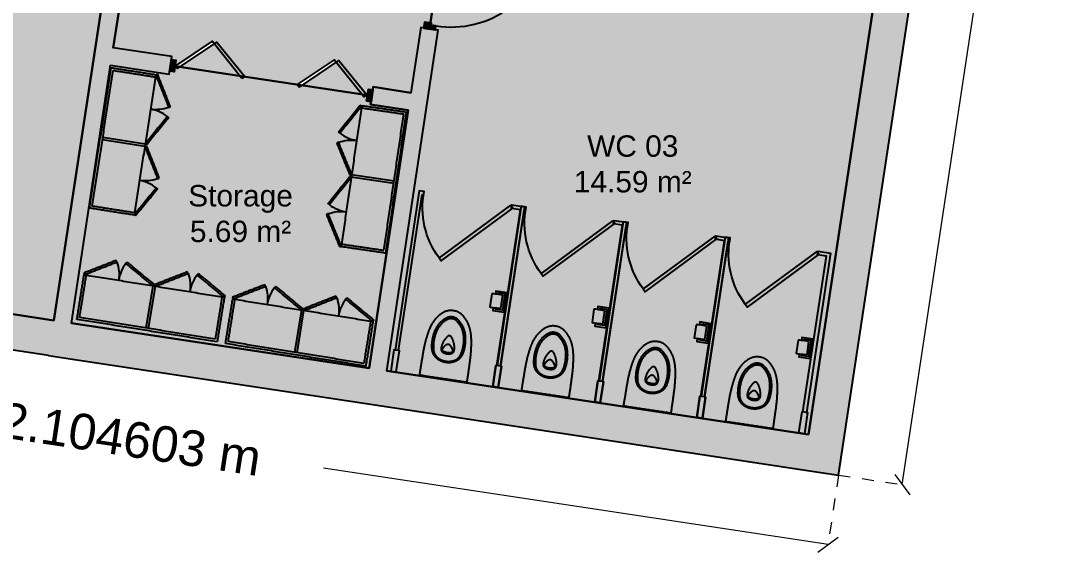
# Model space of a CAD drawing. Header units: metres. Extents: x -17 to 580, y -130 to 19.
# Drawn here: x 113.49 to 122.32, y -58.37 to -53.9 of the extents above; entities that cross this region are included whole.
import ezdxf

# ---------------------------------------------------------------- set-up
doc = ezdxf.new("R2010")
doc.units = ezdxf.units.M
for name, pattern in [('Grey Dimension_ExtLine', [0.0025, 0, -0.0025]), ('Office Zone 01', [0]), ('Storage Zone 01', [0]), ('Storage Zone 02', [0]), ('Style Black Lines_1', [0]), ('Style Black Lines_4', [0]), ('Style Border  Fill_2', [0]), ('Style Border  Fill_3', [0]), ('Style Grey Lines_2', [0]), ('Style Thin Border  Fill', [0]), ('WC Zone', [0]), ('White wall 15cm', [0]), ('White wall 30cm', [0])]:
    doc.linetypes.add(name, pattern=pattern)
for name, color, linetype, true_color in [('Annotations', 7, 'Continuous', 0x7a8bf7), ('Imported blocks', 7, 'Continuous', 0x7a8bf7), ('Walls', 7, 'Continuous', 0xc7c7c7), ('Zones', 7, 'Continuous', 0x7a8bf7)]:
    doc.layers.add(name, color=color, linetype=linetype, true_color=true_color)
doc.styles.add('Default Tag', font='', dxfattribs={"height": 0.18})
doc.styles.add('Grey Dimension', font='', dxfattribs={"height": 0.3})
doc.styles.get('Default Tag').set_extended_font_data('arial')
doc.styles.get('Grey Dimension').set_extended_font_data('arial')
doc.dimstyles.new('Grey Dimension', dxfattribs={"dimtxt": 0.3, "dimasz": 0.15, "dimexe": 0, "dimexo": 0, "dimgap": 0.25, "dimtad": 0, "dimtih": 1, "dimtoh": 1, "dimdec": 6, "dimrnd": 1e-06, "dimzin": 0, "dimdsep": 46, "dimtxsty": 'Grey Dimension', "dimblk": 'OBLIQUE', "dimcen": 0.09, "dimadec": 0, "dimazin": 0, "dimtfac": 1, "dimtdec": 4, "dimtix": 1, "dimtofl": 0, "dimtmove": 2, "dimatfit": 3, "dimfxl": 1, "dimtolj": 1, "dimtzin": 0, "dimlwd": 5, "dimlwe": 5, "dimarcsym": 0})

# ---------------------------------------------------------------- blocks, each defined once
blk = doc.blocks.new('Group 1_1')
at = {"layer": 'Imported blocks', "transparency": 33554483}
for points in [[(50.7498, -8.903), (50.7972, -8.903), (50.7972, -9.0827), (50.7891, -9.0827), (50.7891, -10.408), (50.8662, -10.408), (50.8662, -10.438), (50.7591, -10.438), (50.7591, -9.0827), (50.7498, -9.0827), (50.7498, -8.903)], [(50.8765, -10.4337), (51.4048, -9.9054), (51.3836, -9.8841), (50.8553, -10.4125), (50.8765, -10.4337)]]:
    blk.add_hatch(color=256, dxfattribs=at).paths.add_polyline_path(points, flags=0)
at = {"layer": 'Imported blocks', "linetype": 'Style Border  Fill_2'}
for points in [[(50.7498, -8.903), (50.7972, -8.903), (50.7972, -9.0827), (50.7891, -9.0827), (50.7891, -10.408), (50.8662, -10.408), (50.8662, -10.438), (50.7591, -10.438), (50.7591, -9.0827), (50.7498, -9.0827), (50.7498, -8.903)], [(50.8765, -10.4337), (51.4048, -9.9054), (51.3836, -9.8841), (50.8553, -10.4125), (50.8765, -10.4337)]]:
    blk.add_lwpolyline(points, close=True, dxfattribs=at)
at = {"layer": 'Imported blocks', "linetype": 'Style Black Lines_1'}
blk.add_lwpolyline([(50.7591, -9.0827), (50.7891, -9.0827)], dxfattribs=at)
at = {"layer": 'Imported blocks', "linetype": 'Style Grey Lines_2'}
blk.add_lwpolyline([(51.4048, -9.9054, -0.212673), (51.6134, -10.438)], format="xyb", dxfattribs=at)
blk = doc.blocks.new('Toilet paper holder')
at = {"layer": 'Imported blocks', "transparency": 33554483}
h = blk.add_hatch(color=256, dxfattribs=at)
edge = h.paths.add_edge_path(flags=0)
edge.add_line((0.1525, 0.0253), (0.1768, 0.0253))
edge.add_line((0.1768, 0.0253), (0.1768, 0.1221))
edge.add_line((0.1768, 0.1221), (0.0107, 0.1221))
edge.add_line((0.0107, 0.1221), (0.0107, 0.0253))
edge.add_line((0.0107, 0.0253), (0.0363, 0.0253))
edge.add_spline(control_points=[(0.0363, 0.0253), (0.0364, 0.0158), (0.0371, 0.0062), (0.0386, -0.0033)], knot_values=[0, 0, 0, 0, 1, 1, 1, 1], degree=3, periodic=0)
edge.add_line((0.0386, -0.0033), (0.15, -0.0033))
edge.add_line((0.15, -0.0033), (0.1525, 0.0253))
at = {"layer": 'Imported blocks', "linetype": 'Style Thin Border  Fill'}
for points in [[(0.1525, 0.0253), (0.1768, 0.0253), (0.1768, 0.1221), (0.0107, 0.1221), (0.0107, 0.0253), (0.0363, 0.0253)], [(0.0386, -0.0033), (0.15, -0.0033), (0.1525, 0.0253)]]:
    blk.add_lwpolyline(points, dxfattribs=at)
at = {"layer": 'Imported blocks', "linetype": 'Style Black Lines_1'}
for points in [[(0.0262, 0.1221), (0.0262, 0.0419)], [(0.0262, 0.1036), (0.1612, 0.1036)], [(0.1612, 0.1221), (0.1612, 0.0419)], [(0.0262, 0.0419), (0.036, 0.0419)], [(0.0371, 0.0867), (0.1503, 0.0871)], [(0.1612, 0.0419), (0.1529, 0.0419)]]:
    blk.add_lwpolyline(points, dxfattribs=at)
for points in [[(0.0371, 0.0867, 0.023667), (0.0363, 0.0253)], [(0.1503, 0.0871, -0.040302), (0.1525, 0.0253)]]:
    blk.add_lwpolyline(points, format="xyb", dxfattribs=at)
at = {"layer": 'Imported blocks'}
blk.add_open_spline([(0.0363, 0.0253), (0.0364, 0.0158), (0.0371, 0.0062), (0.0386, -0.0033)], degree=3, dxfattribs=at)
blk = doc.blocks.new('Group 11')
at = {"layer": 'Imported blocks', "transparency": 33554483}
blk.add_hatch(color=256, dxfattribs=at).paths.add_polyline_path([(51.7183, -8.903), (51.671, -8.903), (51.671, -9.0827), (51.679, -9.0827), (51.6786, -10.408), (51.6662, -10.408), (51.6662, -10.438), (51.7077, -10.438), (51.7081, -9.0827), (51.7183, -9.0827), (51.7183, -8.903)], flags=0)
at = {"layer": 'Imported blocks', "linetype": 'Style Border  Fill_2'}
blk.add_lwpolyline([(51.7183, -8.903), (51.671, -8.903), (51.671, -9.0827), (51.679, -9.0827), (51.6786, -10.408), (51.6662, -10.408), (51.6662, -10.438), (51.7077, -10.438), (51.7081, -9.0827), (51.7183, -9.0827), (51.7183, -8.903)], close=True, dxfattribs=at)
at = {"layer": 'Imported blocks', "linetype": 'Style Black Lines_1'}
blk.add_lwpolyline([(51.679, -9.0827), (51.7081, -9.0827)], dxfattribs=at)
blk = doc.blocks.new('Ep wallhung')
at = {"layer": 'Imported blocks', "transparency": 33554483}
h = blk.add_hatch(color=256, dxfattribs=at)
edge = h.paths.add_edge_path(flags=0)
edge.add_spline(control_points=[(0.1554, 0.6467), (0.1555, 0.5496), (0.1574, 0.4526)], knot_values=[0, 0, 0, 1, 1, 1], degree=2, periodic=0)
edge.add_spline(control_points=[(0.1574, 0.4526), (0.1591, 0.3641), (0.1753, 0.2772)], knot_values=[0, 0, 0, 1, 1, 1], degree=2, periodic=0)
edge.add_spline(control_points=[(0.1753, 0.2772), (0.1819, 0.2418), (0.1949, 0.2083)], knot_values=[0, 0, 0, 1, 1, 1], degree=2, periodic=0)
edge.add_spline(control_points=[(0.1949, 0.2083), (0.2189, 0.1468), (0.2687, 0.1035)], knot_values=[0, 0, 0, 1, 1, 1], degree=2, periodic=0)
edge.add_spline(control_points=[(0.2687, 0.1035), (0.3073, 0.07), (0.3584, 0.07)], knot_values=[0, 0, 0, 1, 1, 1], degree=2, periodic=0)
edge.add_spline(control_points=[(0.3584, 0.07), (0.4094, 0.07), (0.448, 0.1035)], knot_values=[0, 0, 0, 1, 1, 1], degree=2, periodic=0)
edge.add_spline(control_points=[(0.448, 0.1035), (0.4979, 0.1468), (0.5218, 0.2083)], knot_values=[0, 0, 0, 1, 1, 1], degree=2, periodic=0)
edge.add_spline(control_points=[(0.5218, 0.2083), (0.5348, 0.2418), (0.5414, 0.2772)], knot_values=[0, 0, 0, 1, 1, 1], degree=2, periodic=0)
edge.add_spline(control_points=[(0.5414, 0.2772), (0.5576, 0.3641), (0.5593, 0.4526)], knot_values=[0, 0, 0, 1, 1, 1], degree=2, periodic=0)
edge.add_spline(control_points=[(0.5593, 0.4526), (0.5612, 0.5496), (0.5613, 0.6467)], knot_values=[0, 0, 0, 1, 1, 1], degree=2, periodic=0)
edge.add_spline(control_points=[(0.5613, 0.6467), (0.3584, 0.6467), (0.1554, 0.6467)], knot_values=[0, 0, 0, 1, 1, 1], degree=2, periodic=0)
at = {"layer": 'Imported blocks'}
for points in [[(0.1554, 0.6467), (0.1555, 0.5496), (0.1574, 0.4526)], [(0.5613, 0.6467), (0.3584, 0.6467), (0.1554, 0.6467)], [(0.5593, 0.4526), (0.5612, 0.5496), (0.5613, 0.6467)], [(0.1574, 0.4526), (0.1591, 0.3641), (0.1753, 0.2772)], [(0.2792, 0.4866), (0.2326, 0.4596), (0.223, 0.4067)], [(0.2984, 0.4868), (0.251, 0.466), (0.24, 0.4155)], [(0.3584, 0.5079), (0.3159, 0.5079), (0.2792, 0.4866)], [(0.3584, 0.4993), (0.3271, 0.4993), (0.2984, 0.4868)], [(0.4376, 0.4866), (0.4008, 0.5079), (0.3584, 0.5079)], [(0.4183, 0.4868), (0.3897, 0.4993), (0.3584, 0.4993)], [(0.4768, 0.4155), (0.4657, 0.466), (0.4183, 0.4868)], [(0.4938, 0.4067), (0.4842, 0.4596), (0.4376, 0.4866)], [(0.5414, 0.2772), (0.5576, 0.3641), (0.5593, 0.4526)], [(0.223, 0.4067), (0.2094, 0.3322), (0.2282, 0.259)], [(0.24, 0.4155), (0.2236, 0.3408), (0.2418, 0.2665)], [(0.3361, 0.434), (0.2989, 0.4261), (0.3025, 0.3882)], [(0.3025, 0.3882), (0.3076, 0.334), (0.3417, 0.2916)], [(0.3143, 0.4111), (0.3115, 0.405), (0.3143, 0.3988)], [(0.3235, 0.4193), (0.317, 0.4173), (0.3143, 0.4111)], [(0.3143, 0.3988), (0.3238, 0.3781), (0.3411, 0.3634)], [(0.3584, 0.4246), (0.3405, 0.4246), (0.3235, 0.4193)], [(0.3584, 0.4363), (0.3471, 0.4363), (0.3361, 0.434)], [(0.3411, 0.3634), (0.3486, 0.3571), (0.3584, 0.3571)], [(0.3806, 0.434), (0.3696, 0.4363), (0.3584, 0.4363)], [(0.3932, 0.4193), (0.3762, 0.4246), (0.3584, 0.4246)], [(0.3584, 0.3571), (0.3682, 0.3571), (0.3756, 0.3634)], [(0.375, 0.2916), (0.4091, 0.334), (0.4143, 0.3882)], [(0.3756, 0.3634), (0.393, 0.3781), (0.4024, 0.3988)], [(0.4143, 0.3882), (0.4178, 0.4261), (0.3806, 0.434)], [(0.4025, 0.4111), (0.3997, 0.4173), (0.3932, 0.4193)], [(0.4024, 0.3988), (0.4052, 0.405), (0.4025, 0.4111)], [(0.475, 0.2665), (0.4931, 0.3408), (0.4768, 0.4155)], [(0.4885, 0.259), (0.5073, 0.3322), (0.4938, 0.4067)], [(0.1753, 0.2772), (0.1819, 0.2418), (0.1949, 0.2083)], [(0.2418, 0.2665), (0.259, 0.1956), (0.3175, 0.1519)], [(0.3417, 0.2916), (0.3481, 0.2836), (0.3584, 0.2836)], [(0.3584, 0.2836), (0.3686, 0.2836), (0.375, 0.2916)], [(0.3993, 0.1519), (0.4577, 0.1956), (0.475, 0.2665)], [(0.5218, 0.2083), (0.5348, 0.2418), (0.5414, 0.2772)], [(0.1949, 0.2083), (0.2189, 0.1468), (0.2687, 0.1035)], [(0.2282, 0.259), (0.2473, 0.1846), (0.3093, 0.1394)], [(0.4075, 0.1394), (0.4695, 0.1846), (0.4885, 0.259)], [(0.448, 0.1035), (0.4979, 0.1468), (0.5218, 0.2083)], [(0.2687, 0.1035), (0.3073, 0.07), (0.3584, 0.07)], [(0.3093, 0.1394), (0.3312, 0.1234), (0.3584, 0.1234)], [(0.3175, 0.1519), (0.3357, 0.1384), (0.3584, 0.1384)], [(0.3584, 0.1384), (0.3811, 0.1384), (0.3993, 0.1519)], [(0.3584, 0.1234), (0.3855, 0.1234), (0.4075, 0.1394)], [(0.3584, 0.07), (0.4094, 0.07), (0.448, 0.1035)]]:
    blk.add_open_spline(points, degree=2, dxfattribs=at)
blk = doc.blocks.new('Toilet stall setup')
at = {"layer": 'Imported blocks'}
for name, p in [('Group 1_1', (-51.2341, 9.6705)), ('Ep wallhung', (-0.3734, 0.1164)), ('Group 11', (-51.2869, 9.6705))]:
    blk.add_blockref(name, p, dxfattribs=at)
at = {"layer": 'Imported blocks', "rotation": 90}
blk.add_blockref('Toilet paper holder', (-0.3172, -0.0412), dxfattribs=at)
blk = doc.blocks.new('_Oblique')
at = {"color": 0, "linetype": 'ByBlock', "lineweight": -2}
blk.add_line((-0.5, -0.5), (0.5, 0.5), dxfattribs=at)
blk = doc.blocks.new('*D184')
at = {"layer": 'Annotations', "color": 0, "linetype": 'Grey Dimension_ExtLine', "lineweight": 5}
for p, q in [((125.0591, -26.7042), (125.5954, -26.7852)), ((120.3709, -57.7252), (120.9071, -57.8062))]:
    blk.add_line(p, q, dxfattribs=at)
at = {"layer": 'Annotations', "color": 0, "lineweight": 5}
for p, q in [((125.5954, -26.7852), (123.517, -40.5371)), ((120.9071, -57.8062), (122.9855, -44.0543))]:
    blk.add_line(p, q, dxfattribs=at)
at = {"layer": 'Defpoints', "color": 0}
for p in [(125.0591, -26.7042), (120.3709, -57.7252), (120.9071, -57.8062)]:
    blk.add_point(p, dxfattribs=at)
at = {"layer": 'Annotations', "color": 0, "lineweight": 5, "xscale": 0.15, "yscale": 0.15, "zscale": 0.15}
for p, rotation in [((125.5954, -26.7852), 81.4058688877806), ((120.9071, -57.8062), 261.4058688877806)]:
    blk.add_blockref('_Oblique', p, dxfattribs=dict(at, rotation=rotation))
at = {"layer": 'Annotations', "color": 0, "insert": (123.2513, -42.2957), "char_height": 0.3, "attachment_point": 5, "rotation": 261.40587, "style": 'Grey Dimension'}
blk.add_mtext('\\A1;31.373272 m', dxfattribs=at)
blk = doc.blocks.new('Rockwell storage S')
at = {"layer": 'Imported blocks', "transparency": 33554483}
h = blk.add_hatch(color=256, dxfattribs=at)
edge = h.paths.add_edge_path(flags=0)
edge.add_spline(control_points=[(1.2892, 0.451), (0.6796, 0.451), (0.07, 0.451)], knot_values=[0, 0, 0, 1, 1, 1], degree=2, periodic=0)
edge.add_spline(control_points=[(0.07, 0.451), (0.07, 0.2605), (0.07, 0.07)], knot_values=[0, 0, 0, 1, 1, 1], degree=2, periodic=0)
edge.add_spline(control_points=[(0.07, 0.07), (0.6796, 0.07), (1.2892, 0.07)], knot_values=[0, 0, 0, 1, 1, 1], degree=2, periodic=0)
edge.add_spline(control_points=[(1.2892, 0.07), (1.2892, 0.2605), (1.2892, 0.451)], knot_values=[0, 0, 0, 1, 1, 1], degree=2, periodic=0)
at = {"layer": 'Imported blocks', "linetype": 'Style Grey Lines_2'}
for points in [[(0.6696, 0.431), (0.6696, 0.07)], [(0.6896, 0.431), (0.6896, 0.07)]]:
    blk.add_lwpolyline(points, dxfattribs=at)
at = {"layer": 'Imported blocks'}
for points, degree in [([(1.2892, 0.451), (0.6796, 0.451), (0.07, 0.451)], 2), ([(0.07, 0.451), (0.07, 0.2605), (0.07, 0.07)], 2), ([(1.2892, 0.07), (1.2892, 0.2605), (1.2892, 0.451)], 2), ([(1.2692, 0.431), (0.6796, 0.431), (0.09, 0.431)], 2), ([(0.09, 0.431), (0.09, 0.2505), (0.09, 0.07)], 2), ([(1.2692, 0.07), (1.2692, 0.2505), (1.2692, 0.431)], 2), ([(0.0657, 0.057), (0.0694, 0.0635), (0.0732, 0.07)], 2), ([(0.3228, -0.0914), (0.1942, -0.0172), (0.0657, 0.057)], 2), ([(0.07, 0.07), (0.6796, 0.07), (1.2892, 0.07)], 2), ([(0.0732, 0.07), (0.2017, -0.0042), (0.3303, -0.0784)], 2), ([(0.3303, -0.0784), (0.3564, -0.0331), (0.37, 0.0177), (0.37, 0.07)], 3), ([(0.4098, -0.0784), (0.3836, -0.0331), (0.37, 0.0177), (0.37, 0.07)], 3), ([(0.6669, 0.07), (0.5384, -0.0042), (0.4098, -0.0784)], 2), ([(0.4173, -0.0914), (0.5459, -0.0172), (0.6744, 0.057)], 2), ([(0.6744, 0.057), (0.6706, 0.0635), (0.6669, 0.07)], 2), ([(0.6848, 0.057), (0.6886, 0.0635), (0.6923, 0.07)], 2), ([(0.9419, -0.0914), (0.8133, -0.0172), (0.6848, 0.057)], 2), ([(0.6923, 0.07), (0.8208, -0.0042), (0.9494, -0.0784)], 2), ([(0.9494, -0.0784), (0.9756, -0.0331), (0.9892, 0.0177), (0.9892, 0.07)], 3), ([(1.0289, -0.0784), (1.0028, -0.0331), (0.9892, 0.0177), (0.9892, 0.07)], 3), ([(1.286, 0.07), (1.1575, -0.0042), (1.0289, -0.0784)], 2), ([(1.0364, -0.0914), (1.165, -0.0172), (1.2935, 0.057)], 2), ([(1.2935, 0.057), (1.2898, 0.0635), (1.286, 0.07)], 2), ([(0.3303, -0.0784), (0.3265, -0.0849), (0.3228, -0.0914)], 2), ([(0.4098, -0.0784), (0.4136, -0.0849), (0.4173, -0.0914)], 2), ([(0.9494, -0.0784), (0.9456, -0.0849), (0.9419, -0.0914)], 2), ([(1.0289, -0.0784), (1.0327, -0.0849), (1.0364, -0.0914)], 2)]:
    blk.add_open_spline(points, degree=degree, dxfattribs=at)
blk = doc.blocks.new('*D214')
at = {"layer": 'Annotations', "color": 0, "linetype": 'Grey Dimension_ExtLine', "lineweight": 5}
for p, q in [((108.4022, -55.9163), (108.3138, -56.5011)), ((120.3709, -57.7252), (120.2825, -58.31))]:
    blk.add_line(p, q, dxfattribs=at)
at = {"layer": 'Annotations', "color": 0, "lineweight": 5}
for p, q in [((108.3138, -56.5011), (112.5607, -57.143)), ((120.2825, -58.31), (116.0356, -57.6681))]:
    blk.add_line(p, q, dxfattribs=at)
at = {"layer": 'Defpoints', "color": 0}
for p in [(108.4022, -55.9163), (120.3709, -57.7252), (120.2825, -58.31)]:
    blk.add_point(p, dxfattribs=at)
at = {"layer": 'Annotations', "color": 0, "lineweight": 5, "xscale": 0.15, "yscale": 0.15, "zscale": 0.15}
for p, rotation in [((108.3138, -56.5011), 171.4058688877806), ((120.2825, -58.31), 351.4058688877806)]:
    blk.add_blockref('_Oblique', p, dxfattribs=dict(at, rotation=rotation))
at = {"layer": 'Annotations', "color": 0, "insert": (114.2982, -57.4056), "char_height": 0.3, "attachment_point": 5, "rotation": 351.40587, "style": 'Grey Dimension'}
blk.add_mtext('\\A1;12.104603 m', dxfattribs=at)
blk = doc.blocks.new('Door EU 80')
at = {"layer": 'Imported blocks', "transparency": 33554483}
h = blk.add_hatch(color=256, dxfattribs=at)
edge = h.paths.add_edge_path(flags=0)
edge.add_spline(control_points=[(-0.3257, 0.8082), (-0.3254, 0.7961), (-0.3298, 0.7849), (-0.3365, 0.7803)], knot_values=[0, 0, 0, 0, 1, 1, 1, 1], degree=3, periodic=0)
edge.add_spline(control_points=[(-0.3365, 0.7803), (-0.3433, 0.7756), (-0.3512, 0.7786), (-0.3535, 0.7928)], knot_values=[0, 0, 0, 0, 1, 1, 1, 1], degree=3, periodic=0)
edge.add_line((-0.3535, 0.7928), (-0.3748, 0.7928))
edge.add_line((-0.3748, 0.7928), (-0.375, 0.0503))
edge.add_line((-0.375, 0.0503), (-0.415, 0.0503))
edge.add_line((-0.415, 0.0503), (-0.4148, 0.7928))
edge.add_line((-0.4148, 0.7928), (-0.4361, 0.7928))
edge.add_spline(control_points=[(-0.4361, 0.7928), (-0.4384, 0.7786), (-0.4463, 0.7757), (-0.453, 0.7803)], knot_values=[0, 0, 0, 0, 1, 1, 1, 1], degree=3, periodic=0)
edge.add_spline(control_points=[(-0.453, 0.7803), (-0.4598, 0.7849), (-0.4642, 0.7961), (-0.4639, 0.8083)], knot_values=[0, 0, 0, 0, 1, 1, 1, 1], degree=3, periodic=0)
edge.add_spline(control_points=[(-0.4639, 0.8083), (-0.4636, 0.8205), (-0.4587, 0.8311), (-0.4517, 0.8348)], knot_values=[0, 0, 0, 0, 1, 1, 1, 1], degree=3, periodic=0)
edge.add_spline(control_points=[(-0.4517, 0.8348), (-0.4448, 0.8385), (-0.4369, 0.836), (-0.435, 0.8215)], knot_values=[0, 0, 0, 0, 1, 1, 1, 1], degree=3, periodic=0)
edge.add_line((-0.435, 0.8215), (-0.4148, 0.8215))
edge.add_line((-0.4148, 0.8215), (-0.4148, 0.8803))
edge.add_line((-0.4148, 0.8803), (-0.3748, 0.8803))
edge.add_line((-0.3748, 0.8803), (-0.3748, 0.8214))
edge.add_line((-0.3748, 0.8214), (-0.3546, 0.8214))
edge.add_spline(control_points=[(-0.3546, 0.8214), (-0.3527, 0.836), (-0.3448, 0.8385), (-0.3378, 0.8348)], knot_values=[0, 0, 0, 0, 1, 1, 1, 1], degree=3, periodic=0)
edge.add_spline(control_points=[(-0.3378, 0.8348), (-0.3308, 0.831), (-0.326, 0.8204), (-0.3257, 0.8082)], knot_values=[0, 0, 0, 0, 1, 1, 1, 1], degree=3, periodic=0)
for points in [[(-0.4501, -0.0497), (-0.45, 0.0503), (-0.415, 0.0503), (-0.415, 0.0103), (-0.4, 0.0103), (-0.4001, -0.0497), (-0.4501, -0.0497)], [(0.4499, -0.05), (0.45, 0.05), (0.415, 0.05), (0.415, 0.01), (0.4, 0.01), (0.3999, -0.05), (0.4499, -0.05)]]:
    blk.add_hatch(color=256, dxfattribs=at).paths.add_polyline_path(points, flags=0)
at = {"layer": 'Imported blocks', "linetype": 'Style Black Lines_4'}
for points in [[(-0.4361, 0.7928, 0.201184), (-0.435, 0.8215)], [(-0.3535, 0.7928, -0.240311), (-0.3535, 0.8214)]]:
    blk.add_lwpolyline(points, format="xyb", dxfattribs=at)
at = {"layer": 'Imported blocks', "linetype": 'Style Border  Fill_3'}
for points in [[(-0.435, 0.8215), (-0.4148, 0.8215), (-0.4148, 0.8803), (-0.3748, 0.8803), (-0.3748, 0.8214), (-0.3546, 0.8214)], [(-0.3535, 0.7928), (-0.3748, 0.7928), (-0.375, 0.0503), (-0.415, 0.0503), (-0.4148, 0.7928), (-0.4361, 0.7928)]]:
    blk.add_lwpolyline(points, dxfattribs=at)
at = {"layer": 'Imported blocks', "linetype": 'Style Black Lines_4'}
for points in [[(-0.4148, 0.7928), (-0.4148, 0.8215)], [(-0.3748, 0.7928), (-0.3747, 0.8214)]]:
    blk.add_lwpolyline(points, dxfattribs=at)
at = {"layer": 'Imported blocks', "linetype": 'Style Grey Lines_2'}
blk.add_lwpolyline([(0.415, 0.01, 0.416941), (-0.3748, 0.8803)], format="xyb", dxfattribs=at)
at = {"layer": 'Imported blocks', "linetype": 'Style Border  Fill_3'}
for points in [[(-0.4501, -0.0497), (-0.45, 0.0503), (-0.415, 0.0503), (-0.415, 0.0103), (-0.4, 0.0103), (-0.4001, -0.0497), (-0.4501, -0.0497)], [(0.4499, -0.05), (0.45, 0.05), (0.415, 0.05), (0.415, 0.01), (0.4, 0.01), (0.3999, -0.05), (0.4499, -0.05)]]:
    blk.add_lwpolyline(points, close=True, dxfattribs=at)
at = {"layer": 'Imported blocks'}
for points in [[(-0.453, 0.7803), (-0.4598, 0.7849), (-0.4642, 0.7961), (-0.4639, 0.8083)], [(-0.4639, 0.8083), (-0.4636, 0.8205), (-0.4587, 0.8311), (-0.4517, 0.8348)], [(-0.4517, 0.8348), (-0.4448, 0.8385), (-0.4369, 0.836), (-0.435, 0.8215)], [(-0.3546, 0.8214), (-0.3527, 0.836), (-0.3448, 0.8385), (-0.3378, 0.8348)], [(-0.3378, 0.8348), (-0.3308, 0.831), (-0.326, 0.8204), (-0.3257, 0.8082)], [(-0.3257, 0.8082), (-0.3254, 0.7961), (-0.3298, 0.7849), (-0.3365, 0.7803)], [(-0.4361, 0.7928), (-0.4384, 0.7786), (-0.4463, 0.7757), (-0.453, 0.7803)], [(-0.3365, 0.7803), (-0.3433, 0.7756), (-0.3512, 0.7786), (-0.3535, 0.7928)]]:
    blk.add_open_spline(points, degree=3, dxfattribs=at)
blk = doc.blocks.new('Bifold door 150')
at = {"layer": 'Imported blocks', "transparency": 33554483}
for points in [[(-0.226, -0.0181), (-0.4965, 0.2523), (-0.7479, 0.001), (-0.7288, -0.0181), (-0.4583, 0.2523), (-0.2069, 0.001), (-0.226, -0.0181)], [(0.2221, -0.0187), (0.4925, 0.2518), (0.7439, 0.0004), (0.7248, -0.0187), (0.4543, 0.2518), (0.203, 0.0004), (0.2221, -0.0187)], [(-0.785, -0.05), (-0.785, 0.05), (-0.75, 0.05), (-0.75, -0.05), (-0.785, -0.05)], [(0.75, -0.05), (0.75, 0.05), (0.785, 0.05), (0.785, -0.05), (0.75, -0.05)]]:
    blk.add_hatch(color=256, dxfattribs=at).paths.add_polyline_path(points, flags=0)
at = {"layer": 'Imported blocks', "linetype": 'Style Border  Fill_3'}
for points in [[(-0.226, -0.0181), (-0.4965, 0.2523), (-0.7479, 0.001), (-0.7288, -0.0181), (-0.4583, 0.2523), (-0.2069, 0.001), (-0.226, -0.0181)], [(0.2221, -0.0187), (0.4925, 0.2518), (0.7439, 0.0004), (0.7248, -0.0187), (0.4543, 0.2518), (0.203, 0.0004), (0.2221, -0.0187)], [(-0.785, -0.05), (-0.785, 0.05), (-0.75, 0.05), (-0.75, -0.05), (-0.785, -0.05)], [(0.75, -0.05), (0.75, 0.05), (0.785, 0.05), (0.785, -0.05), (0.75, -0.05)]]:
    blk.add_lwpolyline(points, close=True, dxfattribs=at)

msp = doc.modelspace()

# ---------------------------------------------------------------- hatches: boundary and pattern name
at = {"layer": 'Walls', "transparency": 33554483}
h = msp.add_hatch(color=256, dxfattribs=at)
h.paths.add_polyline_path([(120.0742522, -57.6803522), (120.1190824, -57.3837207), (120.7235195, -53.3842964), (121.020151, -53.4291266), (120.3708837, -57.7251825), (120.0742522, -57.6803522)], flags=0)
h.paths.add_polyline_path([(120.7459346, -53.2359806), (121.0425661, -53.2808108), (121.3862689, -51.0066061), (121.0896374, -50.9617759), (120.7459346, -53.2359806)], flags=0)
h.paths.add_polyline_path([(121.1120525, -50.8134602), (121.1871289, -50.3166969), (121.4837604, -50.3615271), (121.408684, -50.8582904), (121.1120525, -50.8134602)], flags=0)
h.paths.add_polyline_path([(121.41128, -48.8335393), (121.508986, -48.1870405), (121.8056175, -48.2318708), (121.7079115, -48.8783695), (121.41128, -48.8335393)], flags=0)
h.paths.add_polyline_path([(121.7331371, -46.703883), (121.7931421, -46.3068428), (122.0897737, -46.3516731), (122.0297686, -46.7487132), (121.7331371, -46.703883)], flags=0)
h.paths.add_polyline_path([(121.8155573, -46.1585271), (121.922546, -45.4506065), (122.2191775, -45.4954367), (122.1121888, -46.2033573), (121.8155573, -46.1585271)], flags=0)
h.paths.add_polyline_path([(122.1466971, -43.967449), (122.2444031, -43.3209502), (122.5410346, -43.3657804), (122.4433286, -44.0122792), (122.1466971, -43.967449)], flags=0)
h.paths.add_polyline_path([(122.4685542, -41.8377927), (122.5720416, -41.1530395), (122.8686731, -41.1978698), (122.7651857, -41.8826229), (122.4685542, -41.8377927)], flags=0)
h.paths.add_polyline_path([(122.5944567, -41.0047238), (122.6902543, -40.3708526), (122.9868858, -40.4156828), (122.8910882, -41.049554), (122.5944567, -41.0047238)], flags=0)
h.paths.add_polyline_path([(122.9144054, -38.8876951), (123.0121114, -38.2411963), (123.3087429, -38.2860265), (123.2110369, -38.9325253), (122.9144054, -38.8876951)], flags=0)
h.paths.add_polyline_path([(123.2362625, -36.7580387), (123.350402, -36.0028034), (123.6470335, -36.0476336), (123.532894, -36.802869), (123.2362625, -36.7580387)], flags=0)
h.paths.add_polyline_path([(123.3728171, -35.8544876), (123.5015256, -35.0028522), (123.7981572, -35.0476824), (123.6694486, -35.8993178), (123.3728171, -35.8544876)], flags=0)
h.paths.add_polyline_path([(123.7869764, -33.1140886), (123.9288475, -32.1753592), (124.225479, -32.2201894), (124.0836079, -33.1589188), (123.7869764, -33.1140886)], flags=0)
h.paths.add_polyline_path([(123.9512626, -32.0270435), (124.2478941, -32.0718737), (125.0142864, -27.0008276), (124.71717, -26.9592058), (123.9512626, -32.0270435)], flags=0)
h = msp.add_hatch(color=256, dxfattribs=at)
h.paths.add_polyline_path([(113.7214113, -56.720241), (113.766646, -56.4236706), (114.1799054, -53.7142338), (114.3281905, -53.7368511), (114.2682712, -54.1296976), (114.2456539, -54.2779828), (113.9149619, -56.4460857), (113.8697272, -56.7426561), (113.7214113, -56.720241)], flags=0)
h.paths.add_polyline_path([(114.4211536, -52.132548), (114.5588378, -51.2298545), (114.5814551, -51.0815693), (114.729771, -51.1039845), (114.5694386, -52.1551654), (114.4211536, -52.132548)], flags=0)
h = msp.add_hatch(color=256, dxfattribs=at)
h.paths.add_polyline_path([(116.3769057, -57.1215685), (116.4217359, -56.824937), (116.749471, -54.6563872), (116.7718861, -54.5080714), (116.854559, -53.9610436), (117.0028747, -53.9834587), (116.5700516, -56.8473521), (116.5252214, -57.1439836), (116.3769057, -57.1215685)], flags=0)
h.paths.add_polyline_path([(116.989035, -53.071246), (117.0261729, -52.8255127), (117.1744887, -52.8479278), (117.1373507, -53.0936611), (116.989035, -53.071246)], flags=0)
h.paths.add_polyline_path([(117.048588, -52.6771969), (117.1220363, -52.1912059), (117.2703521, -52.213621), (117.1969038, -52.699612), (117.048588, -52.6771969)], flags=0)
h = msp.add_hatch(color=256, dxfattribs=at)
h.paths.add_polyline_path([(114.2456539, -54.2779828), (114.2682712, -54.1296976), (114.7614839, -54.2042373), (114.7390687, -54.3525531), (114.2456539, -54.2779828)], flags=0)
h.paths.add_polyline_path([(116.4333939, -54.6086181), (116.455809, -54.4603024), (116.7718861, -54.5080714), (116.749471, -54.6563872), (116.4333939, -54.6086181)], flags=0)
h = msp.add_hatch(color=256, dxfattribs=at)
h.paths.add_polyline_path([(108.6988269, -55.9611727), (108.7436571, -55.6645412), (110.8907803, -55.9890381), (110.8459501, -56.2856696), (108.6988269, -55.9611727)], flags=0)
h.paths.add_polyline_path([(112.9034699, -56.5966247), (112.9483002, -56.2999932), (113.766646, -56.4236706), (113.7214113, -56.720241), (112.9034699, -56.5966247)], flags=0)
h.paths.add_polyline_path([(113.8697272, -56.7426561), (113.9149619, -56.4460857), (116.4217359, -56.824937), (116.3769057, -57.1215685), (113.8697272, -56.7426561)], flags=0)
h.paths.add_polyline_path([(116.5252214, -57.1439836), (116.5700516, -56.8473521), (120.1190824, -57.3837207), (120.0742522, -57.6803522), (116.5252214, -57.1439836)], flags=0)
at = {"layer": 'Zones', "transparency": 33554483}
for points in [[(109.5511806, -50.3213389), (109.6859671, -49.4294873), (109.5376513, -49.4070722), (109.7767426, -47.825059), (109.9250583, -47.8474741), (110.0294338, -47.1568449), (115.2071676, -47.939361), (115.2921354, -47.3771481), (115.2179775, -47.3659405), (115.6447066, -44.5423699), (115.7188645, -44.5535774), (116.2256786, -41.2001018), (116.1515207, -41.1888943), (116.5782498, -38.3653236), (116.6524077, -38.3765312), (117.0737569, -35.5885578), (116.999599, -35.5773502), (117.4263281, -32.7537796), (117.500486, -32.7649871), (117.7311559, -31.2386958), (118.5147077, -31.3571148), (118.5259152, -31.2829569), (119.4157128, -31.4174329), (119.4045053, -31.4915908), (119.6825255, -31.5336083), (120.1302301, -31.6012703), (120.1414376, -31.5271125), (121.0312352, -31.6615885), (121.0200277, -31.7357463), (123.9288475, -32.1753592), (123.7869764, -33.1140886), (123.9352921, -33.1365037), (123.6498414, -35.0252673), (123.5015256, -35.0028522), (123.3728171, -35.8544876), (119.6754706, -35.2957039), (119.4369129, -36.874187), (119.5110707, -36.8853945), (119.0843416, -39.7089652), (119.0101838, -39.6977577), (118.5990005, -42.4184652), (118.6731584, -42.4296728), (118.2464293, -45.2532435), (118.1722714, -45.2420359), (117.9366632, -46.8010029), (118.010821, -46.8122104), (117.584092, -49.6357811), (117.5099341, -49.6245735), (117.293958, -51.0536389), (117.3681159, -51.0648465), (117.2336398, -51.9546441), (117.159482, -51.9434366), (117.1220363, -52.1912059), (116.989035, -53.071246), (117.0631929, -53.0824536), (116.9287169, -53.9722512), (116.854559, -53.9610436), (116.7718861, -54.5080714), (116.455809, -54.4603024), (116.4446015, -54.5344603), (114.7502763, -54.2783952), (114.7614839, -54.2042373), (114.2682712, -54.1296976), (114.3281905, -53.7368511), (114.254048, -53.7255424), (114.4952961, -52.1438567), (114.5694386, -52.1551654), (114.729771, -51.1039845), (109.5511806, -50.3213389)], [(114.4211536, -52.132548), (114.4952961, -52.1438567), (114.254048, -53.7255424), (114.1799054, -53.7142338), (113.766646, -56.4236706), (112.9483002, -56.2999932), (112.925885, -56.4483089), (110.8683652, -56.1373539), (110.8907803, -55.9890381), (108.7436571, -55.6645412), (109.5287655, -50.4696546), (114.5588378, -51.2298545), (114.4211536, -52.132548)], [(120.1190824, -57.3837207), (116.5700516, -56.8473521), (117.0028747, -53.9834587), (116.9287169, -53.9722512), (117.0631929, -53.0824536), (117.1373507, -53.0936611), (117.1744887, -52.8479278), (120.7235195, -53.3842964), (120.1190824, -57.3837207)], [(114.2456539, -54.2779828), (114.7390687, -54.3525531), (114.7502763, -54.2783952), (116.4446015, -54.5344603), (116.4333939, -54.6086181), (116.749471, -54.6563872), (116.4217359, -56.824937), (113.9149619, -56.4460857), (114.2456539, -54.2779828)]]:
    msp.add_hatch(color=256, dxfattribs=at).paths.add_polyline_path(points, flags=0)

# ---------------------------------------------------------------- linework, layer by layer
at = {"layer": 'Walls', "linetype": 'White wall 30cm'}
for points in [[(120.1190824, -57.3837207), (120.7235195, -53.3842964)], [(120.0742522, -57.6803522), (120.3708837, -57.7251825), (121.020151, -53.4291266)], [(113.7214113, -56.720241), (112.9034699, -56.5966247), (112.9483002, -56.2999932), (113.766646, -56.4236706)], [(113.9149619, -56.4460857), (116.4217359, -56.824937)], [(113.8697272, -56.7426561), (116.3769057, -57.1215685)], [(116.5700516, -56.8473521), (120.1190824, -57.3837207)], [(116.5252214, -57.1439836), (120.0742522, -57.6803522)]]:
    msp.add_lwpolyline(points, dxfattribs=at)
at = {"layer": 'Walls', "linetype": 'White wall 15cm'}
for points in [[(113.766646, -56.4236706), (114.1799054, -53.7142338), (114.3281905, -53.7368511), (114.2682712, -54.1296976)], [(116.5700516, -56.8473521), (117.0028747, -53.9834587), (116.854559, -53.9610436), (116.7718861, -54.5080714)], [(114.2456539, -54.2779828), (114.7390687, -54.3525531), (114.7614839, -54.2042373), (114.2682712, -54.1296976)], [(113.9149619, -56.4460857), (114.2456539, -54.2779828)], [(116.749471, -54.6563872), (116.4333939, -54.6086181), (116.455809, -54.4603024), (116.7718861, -54.5080714)], [(116.4217359, -56.824937), (116.749471, -54.6563872)], [(113.7214113, -56.720241), (113.8697272, -56.7426561)], [(116.3769057, -57.1215685), (116.5252214, -57.1439836)]]:
    msp.add_lwpolyline(points, dxfattribs=at)
at = {"layer": 'Zones', "linetype": 'Storage Zone 02'}
msp.add_lwpolyline([(118.010821, -46.8122104), (117.584092, -49.6357811), (117.5099341, -49.6245735), (117.293958, -51.0536389), (117.3681159, -51.0648465), (117.2336398, -51.9546441), (117.159482, -51.9434366), (117.1220363, -52.1912059), (116.989035, -53.071246), (117.0631929, -53.0824536), (116.9287169, -53.9722512), (116.854559, -53.9610436), (116.7718861, -54.5080714), (116.455809, -54.4603024), (116.4446015, -54.5344603), (114.7502763, -54.2783952), (114.7614839, -54.2042373), (114.2682712, -54.1296976), (114.3281905, -53.7368511), (114.254048, -53.7255424), (114.4952961, -52.1438567), (114.5694386, -52.1551654), (114.729771, -51.1039845), (109.5511806, -50.3213389)], dxfattribs=at)
at = {"layer": 'Zones', "linetype": 'Office Zone 01'}
msp.add_lwpolyline([(114.4211536, -52.132548), (114.4952961, -52.1438567), (114.254048, -53.7255424), (114.1799054, -53.7142338), (113.766646, -56.4236706), (112.9483002, -56.2999932), (112.925885, -56.4483089), (110.8683652, -56.1373539), (110.8907803, -55.9890381), (108.7436571, -55.6645412), (109.5287655, -50.4696546), (114.5588378, -51.2298545), (114.4211536, -52.132548)], close=True, dxfattribs=at)
at = {"layer": 'Zones', "linetype": 'WC Zone'}
msp.add_lwpolyline([(120.1190824, -57.3837207), (116.5700516, -56.8473521), (117.0028747, -53.9834587), (116.9287169, -53.9722512), (117.0631929, -53.0824536), (117.1373507, -53.0936611), (117.1744887, -52.8479278), (120.7235195, -53.3842964), (120.1190824, -57.3837207)], close=True, dxfattribs=at)
at = {"layer": 'Zones', "linetype": 'Storage Zone 01'}
msp.add_lwpolyline([(114.2456539, -54.2779828), (114.7390687, -54.3525531), (114.7502763, -54.2783952), (116.4446015, -54.5344603), (116.4333939, -54.6086181), (116.749471, -54.6563872), (116.4217359, -56.824937), (113.9149619, -56.4460857), (114.2456539, -54.2779828)], close=True, dxfattribs=at)

# ---------------------------------------------------------------- block references
at = {"layer": 'Walls'}
for name, p, rotation in [('Door EU 80', (116.9959549, -53.5273524), 261.4058688877811), ('Toilet stall setup', (117.143794, -56.1561527), 171.3923414216593), ('Toilet stall setup', (118.0023439, -56.2861136), 171.3923414216593), ('Toilet stall setup', (118.8608939, -56.4160744), 171.3923414216593), ('Toilet stall setup', (119.7194446, -56.5460354), 171.3923414216593)]:
    msp.add_blockref(name, p, dxfattribs=dict(at, rotation=rotation))
at = {"layer": 'Walls', "xscale": 1.091442996949521, "rotation": 351.4058688877808}
msp.add_blockref('Bifold door 150', (115.5974389, -54.4064277), dxfattribs=at)
at = {"layer": 'Walls'}
for p, xscale, yscale, rotation in [((114.7070713, -54.2999012), -0.9805250068121665, 0.9995197400444099, 81.12682938096671), ((116.2990246, -54.5404947), 0.9805250068121667, 0.9995197400444099, 261.6849083945946), ((113.9655946, -55.9592443), -0.9805250068121667, 0.99951974004441, 170.8537696746987), ((115.2161402, -56.1631911), -0.9805250068121667, 0.99951974004441, 170.8537696746987)]:
    msp.add_blockref('Rockwell storage S', p, dxfattribs=dict(at, xscale=xscale, yscale=yscale, rotation=rotation))

# ---------------------------------------------------------------- texts
at = {"layer": 'Annotations', "char_height": 0.18, "width": 7.5, "attachment_point": 5, "style": 'Default Tag'}
for s, insert in [('WC 03\\P14.59 m²', (118.6393195, -55.1085015)), ('Storage\\P5.69 m²', (115.338775, -55.5265146))]:
    msp.add_mtext(s, dxfattribs=dict(at, insert=insert))

# ---------------------------------------------------------------- dimensions: what is measured, and where the dimension line sits
at = {"layer": 'Annotations'}
for p1, p2, distance, picture, middle, turn in [((125.0591193, -26.7041788), (120.3708837, -57.7251825), 0.542339, '*D184', (123.2512509, -42.2957245), -98.59413111), ((108.40219536, -55.91634253), (120.37088371, -57.72518247), -0.5914484, '*D214', (114.298157, -57.40556993), -8.59413111)]:
    dim = msp.add_aligned_dim(p1=p1, p2=p2, distance=distance, dimstyle='Grey Dimension', override={"dimpost": ' m'}, dxfattribs=at)
    dim.commit()
    dim.dimension.update_dxf_attribs({"geometry": picture, "text_midpoint": middle, "text_rotation": turn})

doc.saveas('drawing.dxf')
